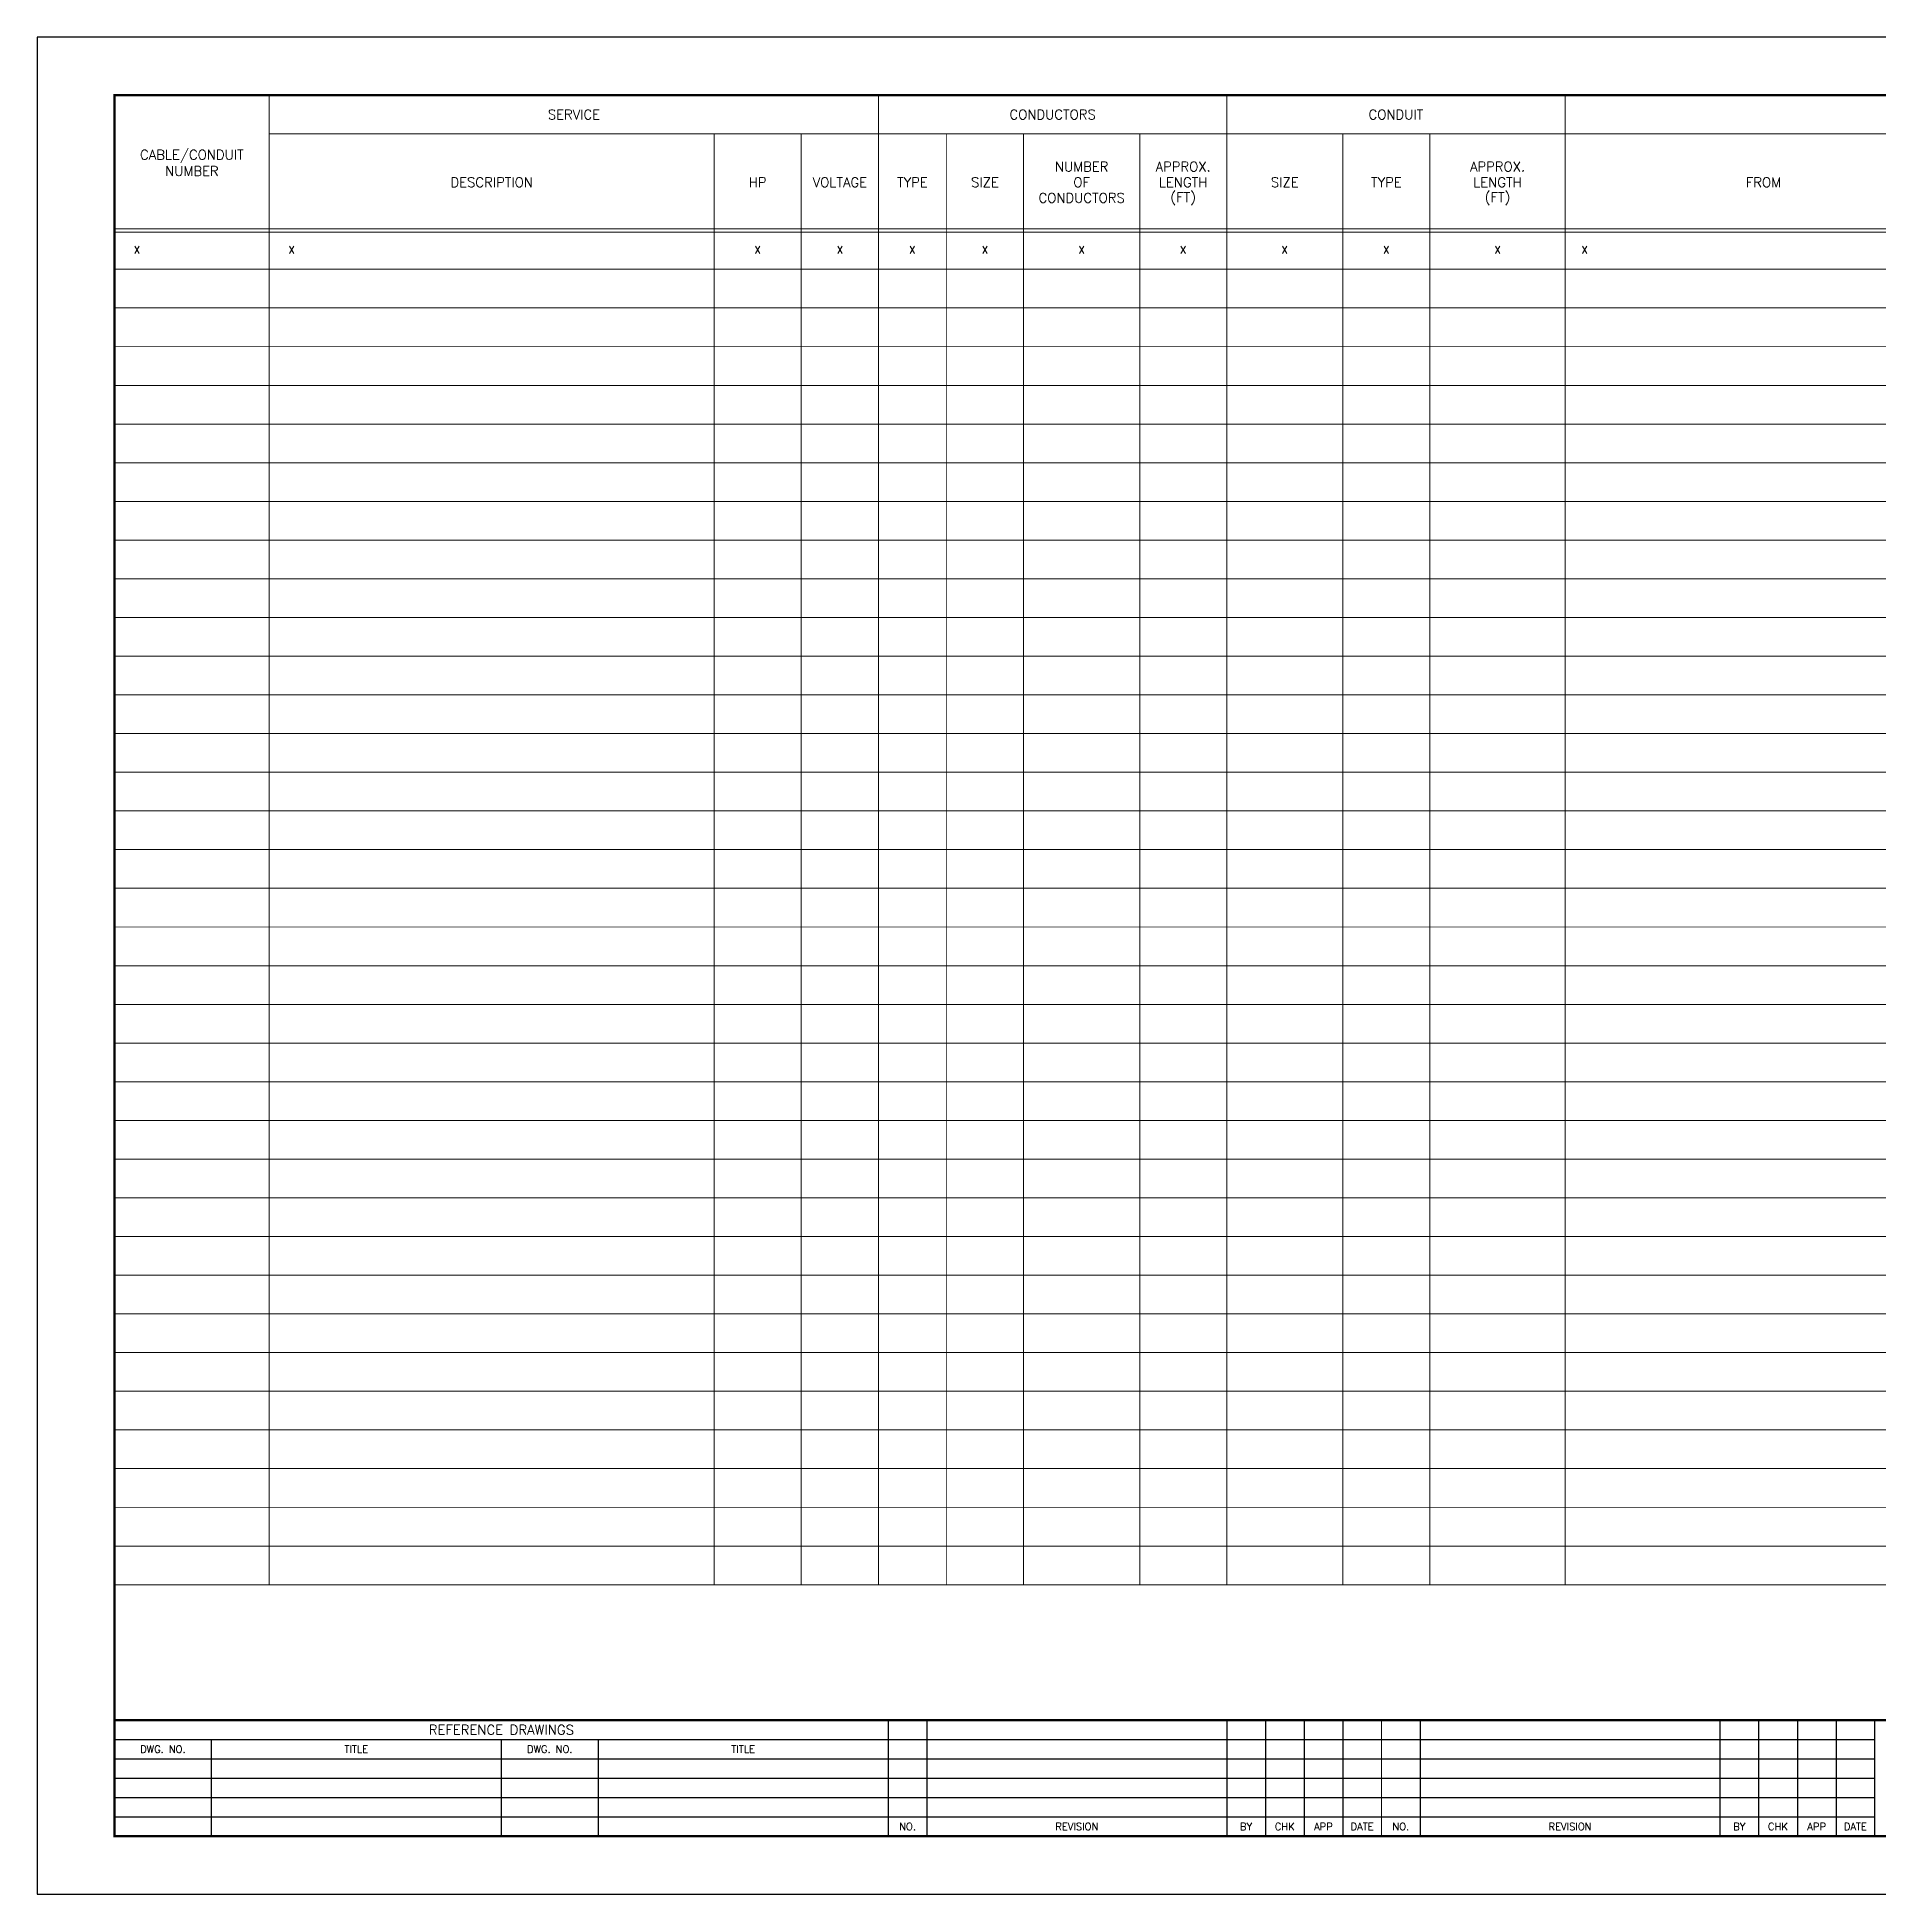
# Model space of a CAD drawing. Header units: inches. Extents: x 0 to 36, y 0 to 24.
# Drawn here: x 0 to 23.82, y -0.01 to 24 of the extents above; entities that cross this region are included whole.
import ezdxf
from ezdxf.enums import TextEntityAlignment as Align

# ---------------------------------------------------------------- set-up
doc = ezdxf.new("R2010")
doc.units = ezdxf.units.IN
doc.header["$MEASUREMENT"] = 0
doc.layers.get('0').update_dxf_attribs({"linetype": 'CONTINUOUS'})
for name, color, linetype in [('ETEXT', 3, 'CONTINUOUS'), ('GRID', 7, 'CONTINUOUS'), ('TRIM', 7, 'CONTINUOUS')]:
    doc.layers.add(name, color=color, linetype=linetype)
doc.styles.add('B125', font='ROMANT.shx', dxfattribs={"height": 0.125})
doc.styles.add('SIMPLEX', font='SIMPLEX.shx', dxfattribs={"width": 0.75, "height": 0.09375})
doc.styles.add('T937', font='TXT.shx', dxfattribs={"height": 0.09375})

msp = doc.modelspace()

# ---------------------------------------------------------------- linework, layer by layer
for p, q in [((11.5, 2.25), (11.5, 0.75)), ((15.375, 2.25), (15.375, 0.75)), ((15.875, 2.25), (15.875, 0.75)), ((16.375, 2.25), (16.375, 0.75)), ((16.875, 2.25), (16.875, 0.75)), ((17.875, 2.25), (17.875, 0.75)), ((21.75, 2.25), (21.75, 0.75)), ((22.25, 2.25), (22.25, 0.75)), ((22.75, 2.25), (22.75, 0.75)), ((23.25, 2.25), (23.25, 0.75)), ((1, 2), (23.75, 2)), ((2.25, 2), (2.25, 0.75)), ((7.25, 2), (7.25, 0.75)), ((1, 1.75), (23.75, 1.75)), ((1, 1.5), (23.75, 1.5)), ((1, 1.25), (23.75, 1.25)), ((1, 1), (23.75, 1))]:
    msp.add_line(p, q)
at = {"const_width": 0.03, "flags": 128}
msp.add_lwpolyline([(1, 23.25), (1, 0.75), (35.25, 0.75), (35.25, 23.25)], close=True, dxfattribs=at)
at = {"flags": 128}
for points, const_width in [([(1, 2.25), (35.25, 2.25)], 0.03), ([(11, 2.25), (11, 0.75)], 0.0156), ([(17.375, 2.25), (17.375, 0.75)], 0.0156), ([(23.75, 2.25), (23.75, 0.75)], 0.0156), ([(6, 2), (6, 0.75)], 0.0156)]:
    msp.add_lwpolyline(points, dxfattribs=dict(at, const_width=const_width))
at = {"const_width": 0.0156}
msp.add_lwpolyline([(1, 0), (30, 0)], dxfattribs=at)
at = {"layer": 'GRID', "const_width": 0.0125}
for points in [[(3, 4), (3, 23.25)], [(10.874, 4), (10.874, 23.25)], [(15.375, 4), (15.375, 23.25)], [(19.749, 4), (19.749, 23.25)], [(3, 22.75), (30, 22.75)], [(8.749, 4), (8.749, 22.75)], [(9.875, 4), (9.875, 22.75)], [(11.751, 4), (11.751, 22.75)], [(12.747, 4), (12.747, 22.75)], [(14.253, 4), (14.253, 22.75)], [(16.876, 4), (16.876, 22.75)], [(17.999, 4), (17.999, 22.75)], [(1, 21.522), (35.25, 21.522)], [(1, 21.48), (35.25, 21.48)], [(1, 21), (35.25, 21)], [(1, 20.5), (35.25, 20.5)], [(1, 20), (35.25, 20)], [(1, 19.5), (35.25, 19.5)], [(1, 19), (35.25, 19)], [(1, 18.5), (35.25, 18.5)], [(1, 18), (35.25, 18)], [(1, 17.5), (35.25, 17.5)], [(1, 17), (35.25, 17)], [(1, 16.5), (35.25, 16.5)], [(1, 16), (35.25, 16)], [(1, 15.5), (35.25, 15.5)], [(1, 15), (35.25, 15)], [(1, 14.5), (35.25, 14.5)], [(1, 14), (35.25, 14)], [(1, 13.5), (35.25, 13.5)], [(1, 13), (35.25, 13)], [(1, 12.5), (35.25, 12.5)], [(1, 12), (35.25, 12)], [(1, 11.5), (35.25, 11.5)], [(1, 11), (35.25, 11)], [(1, 10.5), (35.25, 10.5)], [(1, 10), (35.25, 10)], [(1, 9.5), (35.25, 9.5)], [(1, 9), (35.25, 9)], [(1, 8.5), (35.25, 8.5)], [(1, 8), (35.25, 8)], [(1, 7.5), (35.25, 7.5)], [(1, 7), (35.25, 7)], [(1, 6.5), (35.25, 6.5)], [(1, 6), (35.25, 6)], [(1, 5.5), (35.25, 5.5)], [(1, 5), (35.25, 5)], [(1, 4.5), (35.25, 4.5)], [(1, 4), (35.25, 4)]]:
    msp.add_lwpolyline(points, dxfattribs=at)
at = {"layer": 'TRIM'}
msp.add_lwpolyline([(36, 24), (0, 24), (0, 0), (36, 0)], close=True, dxfattribs=at)

# ---------------------------------------------------------------- texts
at = {"layer": 'ETEXT'}
for s, height, style, p in [('SERVICE', 0.125, 'B125', (6.938, 23)), ('CONDUCTORS', 0.125, 'B125', (13.125, 23)), ('CONDUIT', 0.125, 'B125', (17.562, 23)), ('CABLE/CONDUIT', 0.125, 'B125', (2, 22.471)), ('NUMBER', 0.125, 'B125', (2, 22.269)), ('NUMBER', 0.125, 'B125', (13.5, 22.327)), ('APPROX.', 0.125, 'B125', (14.812, 22.327)), ('APPROX.', 0.125, 'B125', (18.875, 22.327)), ('DESCRIPTION', 0.125, 'B125', (5.875, 22.125)), ('HP', 0.125, 'B125', (9.312, 22.125)), ('VOLTAGE', 0.125, 'B125', (10.375, 22.125)), ('TYPE', 0.125, 'B125', (11.312, 22.125)), ('SIZE', 0.125, 'B125', (12.25, 22.125)), ('OF', 0.125, 'B125', (13.5, 22.125)), ('LENGTH', 0.125, 'B125', (14.812, 22.125)), ('SIZE', 0.125, 'B125', (16.125, 22.125)), ('TYPE', 0.125, 'B125', (17.438, 22.125)), ('LENGTH', 0.125, 'B125', (18.875, 22.125)), ('FROM', 0.125, 'B125', (22.312, 22.125)), ('CONDUCTORS', 0.125, 'B125', (13.5, 21.923)), ('(FT)', 0.125, 'B125', (14.812, 21.923)), ('(FT)', 0.125, 'B125', (18.875, 21.923)), ('X', 0.0938, 'T937', (9.312, 21.25)), ('X', 0.0938, 'T937', (10.375, 21.25)), ('X', 0.0938, 'T937', (11.312, 21.25)), ('X', 0.0938, 'T937', (12.25, 21.25)), ('X', 0.0938, 'T937', (13.5, 21.25)), ('X', 0.0938, 'T937', (14.812, 21.25)), ('X', 0.0938, 'T937', (16.125, 21.25)), ('X', 0.0938, 'T937', (17.438, 21.25)), ('X', 0.0938, 'T937', (18.875, 21.25)), ('X', 0.0938, 'T937', (20, 21.25)), ('REFERENCE DRAWINGS', 0.125, 'SIMPLEX', (6, 2.125)), ('DWG. NO.', 0.0938, 'SIMPLEX', (1.625, 1.875)), ('TITLE', 0.0938, 'SIMPLEX', (4.125, 1.875)), ('DWG. NO.', 0.0938, 'SIMPLEX', (6.625, 1.875)), ('TITLE', 0.0938, 'SIMPLEX', (9.125, 1.875)), ('NO.', 0.0938, 'SIMPLEX', (11.25, 0.875)), ('REVISION', 0.0938, 'SIMPLEX', (13.438, 0.875)), ('BY', 0.0938, 'SIMPLEX', (15.625, 0.875)), ('CHK', 0.0938, 'SIMPLEX', (16.125, 0.875)), ('APP', 0.0938, 'SIMPLEX', (16.625, 0.875)), ('DATE', 0.0938, 'SIMPLEX', (17.125, 0.875)), ('NO.', 0.0938, 'SIMPLEX', (17.625, 0.875)), ('REVISION', 0.0938, 'SIMPLEX', (19.812, 0.875)), ('BY', 0.0938, 'SIMPLEX', (22, 0.875)), ('CHK', 0.0938, 'SIMPLEX', (22.5, 0.875)), ('APP', 0.0938, 'SIMPLEX', (23, 0.875)), ('DATE', 0.0938, 'SIMPLEX', (23.5, 0.875))]:
    msp.add_text(s, height=height, dxfattribs=dict(at, style=style)).set_placement(p, align=Align.MIDDLE)
at = {"layer": 'ETEXT', "style": 'T937'}
for p in [(1.25, 21.25), (3.25, 21.25)]:
    msp.add_text('X', height=0.0938, dxfattribs=at).set_placement(p, align=Align.MIDDLE_LEFT)

doc.saveas('drawing.dxf')
